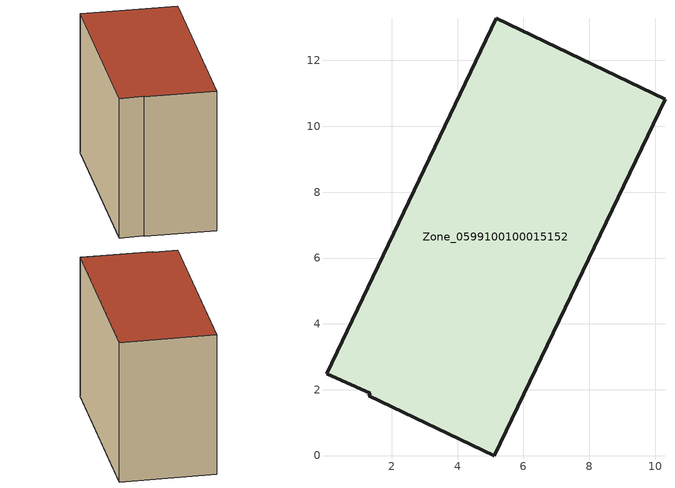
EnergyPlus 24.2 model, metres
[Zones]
Zone_0599100100015152
 floor ground (C_G): 5.11,0 1.3,1.82 1.34,1.89 0.02,2.48 5.18,13.28 10.3,10.83 z0
 wall outside (C_F): 5.11,0 10.3,10.83 5.18,13.28 0.02,2.48 1.34,1.89 1.3,1.82 5.11,0 z0:8.76
 roof outside (C_R): 1.3,1.82 5.11,0 10.3,10.83 5.18,13.28 0.02,2.48 1.34,1.89 z8.76
[BUILDING]
Pand.0599100100015152: North Axis=0; Terrain=City; Loads Convergence Tolerance Value=0.04; Temperature Convergence Tolerance Value=0.4; Solar Distribution=FullExterior; Maximum Number of Warmup Days=25; Minimum Number of Warmup Days=1
[Site:Location]
Rotterdam.The.Hague.AP_ZH_NLD Design_Conditions: Latitude=51.96; Longitude=4.45; Time Zone=1; Elevation=-4.5
[SITE:GROUNDTEMPERATURE:BUILDINGSURFACE]
18, 18, 18, 18, 18, 18, 18, 18, 18, 18, 18, 18
[MATERIAL] Thermal Absorptance=0.9; Solar Absorptance=0.7; Visible Absorptance=0.7
Name | Roughness | Thickness | Conductivity | Density | Specific Heat
G.TC.2015-2018 | MediumSmooth | 0.15 | 0.0428571 | 540 | 1210
F.TC.2015-2018 | Rough | 0.3 | 0.0666667 | 1920 | 840
R.TC.2015-2018 | MediumRough | 0.2 | 0.0333333 | 1500 | 1000
[CONSTRUCTION]
C_G: G.TC.2015-2018
C_F: F.TC.2015-2018
C_R: R.TC.2015-2018
[ZONE]
Zone_0599100100015152: Type=1; Multiplier=1; Ceiling Height=Autocalculate; Volume=Autocalculate; Floor Area=autocalculate; Part of Total Floor Area=Yes
[ZONEINFILTRATION:DESIGNFLOWRATE]
Infil_Zone_0599100100015152: Zone or ZoneList or Space or SpaceList=Zone_0599100100015152; Schedule=AlwaysOn; Design Flow Rate Calculation Method=Flow/Area; Flow Rate per Floor Area=0.0015; Constant Term Coefficient=1; Temperature Term Coefficient=0; Velocity Term Coefficient=0; Velocity Squared Term Coefficient=0
[HVACTEMPLATE:ZONE:IDEALLOADSAIRSYSTEM]
Zone_0599100100015152: Maximum Heating Supply Air Temperature=50; Minimum Cooling Supply Air Temperature=13; Maximum Heating Supply Air Humidity Ratio=0.0156; Minimum Cooling Supply Air Humidity Ratio=0.0077; Heating Limit=NoLimit; Cooling Limit=NoLimit; Dehumidification Control Type=ConstantSensibleHeatRatio; Cooling Sensible Heat Ratio=0.7; Dehumidification Setpoint=60; Humidification Control Type=None; Humidification Setpoint=30; Outdoor Air Method=None; Outdoor Air Flow Rate per Person=0.00944; Outdoor Air Flow Rate per Zone Floor Area=0; Outdoor Air Flow Rate per Zone=0; Demand Controlled Ventilation Type=None; Outdoor Air Economizer Type=NoEconomizer; Heat Recovery Type=None; Sensible Heat Recovery Effectiveness=0.7; Latent Heat Recovery Effectiveness=0.65
[ZONECONTROL:THERMOSTAT]
ThermostatControl_Zone_0599100100015152: Zone or ZoneList=Zone_0599100100015152; Control Type Schedule=DualSetpointControlType; Control 1=Thermostat_Zone_0599100100015152; Temperature Difference Between Cutout And Setpoint=0
[THERMOSTATSETPOINT:DUALSETPOINT]
Thermostat_Zone_0599100100015152: Heating Setpoint Temperature Schedule=HeatingSetpoint_Zone_0599100100015152; Cooling Setpoint Temperature Schedule=CoolingSetpoint_Zone_0599100100015152
[SCHEDULE:COMPACT]
HeatingSetpoint_Zone_0599100100015152: Through: 12/31, For: AllDays, Until: 24:00, 21
CoolingSetpoint_Zone_0599100100015152: Through: 12/31, For: AllDays, Until: 24:00, 24
DualSetpointControlType: Through: 12/31, For: AllDays, Until: 24:00, 4
AlwaysOn: Through: 12/31, For: AllDays, Until: 24:00, 1
